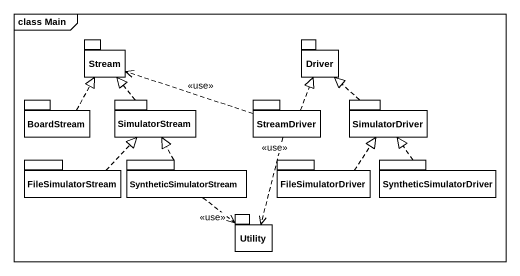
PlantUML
@startuml
mainframe class Main
package Stream #FFFFFF {
}
package Driver #FFFFFF {
}
package BoardStream #FFFFFF {
}
package SimulatorStream #FFFFFF {
}
package StreamDriver #FFFFFF {
}
package SimulatorDriver #FFFFFF {
}
package FileSimulatorStream #FFFFFF {
}
package SyntheticSimulatorStream #FFFFFF {
}
package FileSimulatorDriver #FFFFFF {
}
package SyntheticSimulatorDriver #FFFFFF {
}
package Utility #FFFFFF {
}
BoardStream .up.|> Stream
SimulatorStream .up.|> Stream
StreamDriver .left.> Stream : <<use>>
StreamDriver .up.|> Driver
StreamDriver ..> Utility : <<use>>
SimulatorDriver .up.|> Driver
FileSimulatorStream .up.|> SimulatorStream
SyntheticSimulatorStream .up.|> SimulatorStream
SyntheticSimulatorStream ..> Utility : <<use>>
FileSimulatorDriver .up.|> SimulatorDriver
SyntheticSimulatorDriver .up.|> SimulatorDriver
@enduml
